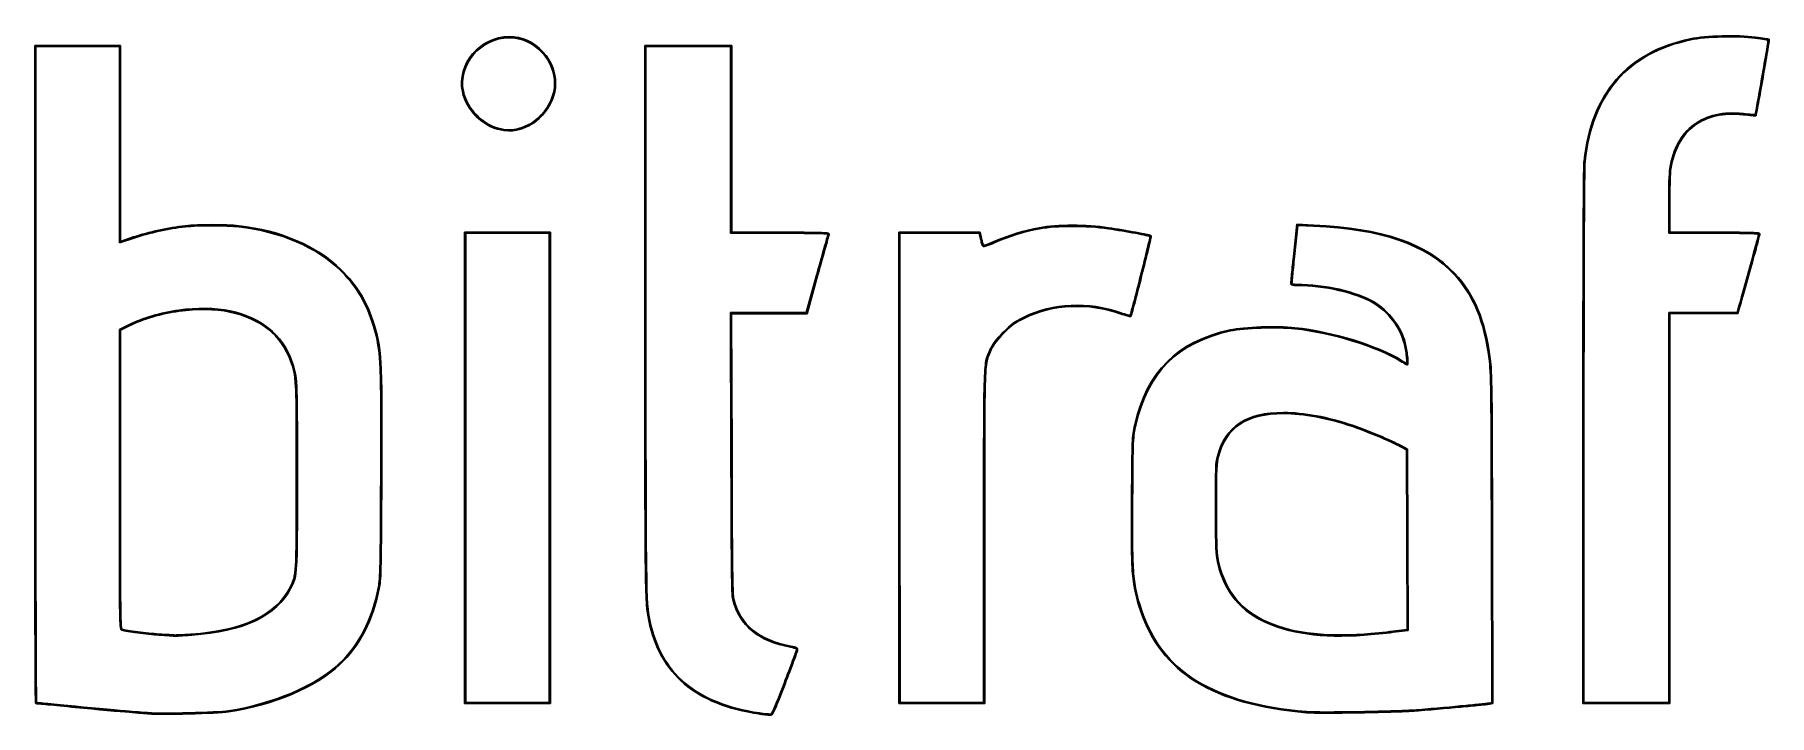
# Model space of a CAD drawing. Extents: x 12.1 to 26.2, y 48.8 to 54.4.
import ezdxf

# ---------------------------------------------------------------- set-up
doc = ezdxf.new("R2010")
doc.units = 0
doc.layers.add('Layer_1', color=7, linetype='CONTINUOUS')

msp = doc.modelspace()

# ---------------------------------------------------------------- linework, layer by layer
at = {"layer": 'Layer_1', "color": 7}
for p, q in [((15.910316, 54.364213), (15.91032, 54.364139)), ((15.910319, 54.355402), (15.91032, 54.35539)), ((26.048811, 54.352523), (26.048878, 54.352145)), ((26.050038, 54.360654), (26.049897, 54.360894)), ((12.051389, 54.293465), (12.051389, 51.617273)), ((12.400157, 54.293364), (12.051389, 54.293465)), ((12.06015, 54.284688), (12.4002, 54.284688)), ((12.060175, 51.617412), (12.06015, 54.284688)), ((12.748969, 54.293364), (12.400157, 54.293364)), ((12.4002, 54.284688), (12.740251, 54.284688)), ((12.740251, 54.284688), (12.740251, 53.491102)), ((12.748969, 53.491014), (12.748969, 54.293364)), ((17.015026, 54.293465), (17.015026, 52.071829)), ((17.368291, 54.293107), (17.015026, 54.293465)), ((17.023989, 52.071761), (17.023991, 54.284688)), ((17.023991, 54.284688), (17.36832, 54.284688)), ((17.721585, 54.293107), (17.368291, 54.293107)), ((17.36832, 54.284688), (17.712853, 54.284688)), ((17.712853, 54.284688), (17.712853, 53.529408)), ((17.721585, 53.529063), (17.721585, 54.293107)), ((12.740251, 53.491102), (12.740251, 52.687124)), ((12.748969, 52.699056), (12.748969, 53.491014)), ((15.844918, 53.605393), (15.851031, 53.604264)), ((15.851031, 53.604264), (15.850823, 53.605676)), ((17.712853, 53.529408), (17.712853, 52.765565)), ((17.721585, 52.773984), (17.721585, 53.529063)), ((25.343873, 53.001827), (25.343873, 52.765686)), ((25.35267, 52.774345), (25.35267, 53.001726)), ((20.223891, 52.810839), (20.223812, 52.810991)), ((20.225437, 52.802158), (20.225448, 52.802242)), ((22.318714, 52.838508), (22.293856, 52.601348)), ((22.302635, 52.600073), (22.326664, 52.829138)), ((22.455651, 52.83202), (22.318714, 52.838508)), ((22.326664, 52.829138), (22.455227, 52.823437)), ((12.740251, 52.687124), (12.858627, 52.727058)), ((12.855935, 52.735325), (12.748969, 52.699056)), ((15.548888, 52.774331), (15.548888, 50.8577)), ((15.897903, 52.774331), (15.548888, 52.774331)), ((15.557843, 50.857686), (15.557854, 52.765554)), ((15.557854, 52.765554), (15.897905, 52.765554)), ((16.246715, 52.774331), (15.897903, 52.774331)), ((15.897905, 52.765554), (16.237752, 52.765554)), ((16.237752, 52.765554), (16.237752, 50.857686)), ((16.246715, 50.8577), (16.246715, 52.774331)), ((17.712853, 52.765565), (18.115657, 52.765565)), ((18.115628, 52.773984), (17.721585, 52.773984)), ((19.412282, 52.774319), (19.081809, 52.774319)), ((19.081809, 52.774319), (19.081809, 50.857692)), ((19.090572, 50.857638), (19.090572, 52.765508)), ((19.090572, 52.765508), (19.412286, 52.765508)), ((19.742147, 52.774319), (19.412282, 52.774319)), ((19.412286, 52.765508), (19.735018, 52.765508)), ((19.735018, 52.765508), (19.745, 52.721089)), ((19.753557, 52.722975), (19.742147, 52.774319)), ((25.343873, 52.765686), (25.714688, 52.765686)), ((25.714747, 52.774345), (25.35267, 52.774345)), ((18.414547, 52.433209), (18.327955, 52.120665)), ((18.334474, 52.111673), (18.423103, 52.430739)), ((22.278787, 52.356583), (22.278787, 52.356791)), ((13.224553, 52.140911), (13.224566, 52.140872)), ((13.2258, 52.131999), (13.22578, 52.132095)), ((18.023968, 52.120665), (17.712238, 52.120665)), ((17.712238, 52.120665), (17.715294, 50.974803)), ((17.724055, 50.974574), (17.721201, 52.111673)), ((17.721201, 52.111673), (18.023966, 52.111673)), ((18.023966, 52.111673), (18.334474, 52.111673)), ((18.327955, 52.120665), (18.023968, 52.120665)), ((25.625855, 52.121116), (25.343872, 52.121116)), ((25.343872, 52.121116), (25.343872, 50.531296)), ((25.35269, 50.530879), (25.35269, 52.111941)), ((25.35269, 52.111941), (25.625912, 52.111941)), ((25.900096, 52.121116), (25.625855, 52.121116)), ((25.625912, 52.111941), (25.906673, 52.111941)), ((25.912525, 52.16431), (25.900096, 52.121116)), ((25.906673, 52.111941), (25.920934, 52.161451)), ((12.811167, 52.018421), (12.740264, 51.983378)), ((12.740264, 51.983378), (12.740264, 50.763963)), ((12.749036, 51.977761), (12.81505, 52.010361)), ((12.749036, 50.76385), (12.749036, 51.977761)), ((22.210296, 51.299375), (22.210326, 51.299372)), ((22.210364, 51.308124), (22.210326, 51.30815)), ((24.646102, 51.105446), (24.646102, 48.941061)), ((24.654806, 48.950437), (24.654806, 51.105856)), ((23.160184, 51.032466), (23.210917, 51.005176)), ((23.219717, 51.010453), (23.164502, 51.040199)), ((23.210917, 51.005176), (23.213146, 50.274138)), ((23.221946, 50.274118), (23.219717, 51.010453)), ((15.548888, 50.8577), (15.548888, 48.941073)), ((15.557843, 48.950019), (15.557843, 50.857686)), ((16.237752, 50.857686), (16.237752, 48.950019)), ((16.246715, 48.941073), (16.246715, 50.8577)), ((19.081809, 50.857692), (19.081809, 48.941265)), ((19.090781, 48.949974), (19.090572, 50.857638)), ((25.343872, 50.531296), (25.343872, 48.950437)), ((25.35269, 48.941061), (25.35269, 50.530879)), ((19.770888, 50.294692), (19.770679, 48.949974)), ((19.779635, 48.941265), (19.779635, 50.294743)), ((23.213146, 50.274138), (23.215376, 49.544323)), ((23.224176, 49.536358), (23.221946, 50.274118)), ((23.902019, 50.2862), (23.905076, 48.949633)), ((23.913856, 48.942326), (23.910799, 50.286023)), ((23.215376, 49.544323), (23.102093, 49.529845)), ((23.103355, 49.52109), (23.224176, 49.536358)), ((13.32419, 49.506037), (13.319912, 49.505828)), ((13.324592, 49.497296), (13.328871, 49.497505)), ((13.328871, 49.497505), (13.328871, 49.498352)), ((15.548888, 48.941073), (15.897903, 48.941073)), ((15.897893, 48.950019), (15.557843, 48.950019)), ((16.237752, 48.950019), (15.897893, 48.950019)), ((15.897903, 48.941073), (16.246715, 48.941073)), ((17.945936, 48.856937), (17.951437, 48.855808)), ((17.951437, 48.855808), (17.951437, 48.85609)), ((19.081809, 48.941265), (19.43062, 48.941265)), ((19.430628, 48.949974), (19.090781, 48.949974)), ((19.43062, 48.941265), (19.779635, 48.941265)), ((19.770679, 48.949974), (19.430628, 48.949974)), ((22.398586, 48.875987), (22.396159, 48.876269)), ((22.397986, 48.867068), (22.400639, 48.866862)), ((22.400639, 48.866862), (22.400847, 48.867068)), ((23.905076, 48.949633), (23.888165, 48.946161)), ((23.890019, 48.937246), (23.913856, 48.942326)), ((24.646102, 48.941061), (24.999396, 48.941061)), ((24.999338, 48.950437), (24.654806, 48.950437)), ((25.343872, 48.950437), (24.999338, 48.950437)), ((24.999396, 48.941061), (25.35269, 48.941061))]:
    msp.add_line(p, q, dxfattribs=at)
for points in [[(15.91032, 54.364139), (15.67468, 54.364139), (15.482889, 54.139378), (15.530336, 53.918144)], [(15.538892, 53.919998), (15.492729, 54.135249), (15.680304, 54.355402), (15.910319, 54.355402)], [(16.186391, 54.240131), (16.109357, 54.322486), (16.016573, 54.364213), (15.910316, 54.364213)], [(15.91032, 54.35539), (16.014272, 54.35539), (16.104234, 54.314824), (16.179875, 54.233959)], [(25.519548, 54.346416), (25.262719, 54.291817), (25.061726, 54.181256), (24.917482, 54.015129)], [(24.924138, 54.009835), (25.066991, 54.174359), (25.265939, 54.28398), (25.521315, 54.338271)], [(26.049897, 54.360894), (25.904678, 54.380113), (25.645151, 54.373142), (25.519548, 54.346416)], [(25.521315, 54.338271), (25.644787, 54.364517), (25.905242, 54.371534), (26.048811, 54.352523)], [(26.048878, 54.352145), (26.0777, 54.348335), (26.104255, 54.344497), (26.123856, 54.341336)], [(26.125423, 54.349845), (26.105704, 54.353006), (26.078928, 54.356816), (26.050038, 54.360654)], [(26.123856, 54.341336), (26.133663, 54.339642), (26.141625, 54.338372), (26.147286, 54.337244)], [(26.149262, 54.345781), (26.14342, 54.34691), (26.135283, 54.348321), (26.125423, 54.349845)], [(26.147286, 54.337244), (26.149855, 54.336679), (26.15172, 54.336397), (26.15319, 54.336115)], [(26.156188, 54.344087), (26.15441, 54.34437), (26.152183, 54.345216), (26.149262, 54.345781)], [(26.152767, 54.332446), (26.152146, 54.32793), (26.151215, 54.321467), (26.149919, 54.313085)], [(26.15319, 54.336115), (26.153086, 54.334986), (26.152982, 54.334139), (26.152767, 54.332446)], [(26.158417, 54.343523), (26.157683, 54.343732), (26.157063, 54.343805), (26.156188, 54.344087)], [(26.159631, 54.343241), (26.159207, 54.343447), (26.158784, 54.343523), (26.158417, 54.343523)], [(26.158832, 54.311491), (26.160158, 54.319901), (26.161062, 54.326618), (26.161691, 54.331246)], [(26.160252, 54.342959), (26.160043, 54.343063), (26.159828, 54.343241), (26.159631, 54.343241)], [(26.161098, 54.342394), (26.161068, 54.342425), (26.16059, 54.342676), (26.160252, 54.342959)], [(26.162312, 54.340419), (26.162304, 54.34045), (26.161098, 54.342394), (26.161098, 54.342394)], [(26.161691, 54.331246), (26.162001, 54.333504), (26.162199, 54.335395), (26.162312, 54.33675)], [(26.162521, 54.339572), (26.162499, 54.339781), (26.162312, 54.340419), (26.162312, 54.340419)], [(26.162312, 54.33675), (26.162373, 54.337314), (26.162521, 54.337879), (26.162521, 54.338443)], [(26.162521, 54.338443), (26.162525, 54.338725), (26.162564, 54.339007), (26.162521, 54.339572)], [(16.179875, 54.233959), (16.317331, 54.087008), (16.314611, 53.881497), (16.172743, 53.728264)], [(16.179056, 53.722214), (16.323572, 53.878305), (16.326709, 54.090121), (16.186391, 54.240131)], [(26.138509, 54.243814), (26.128922, 54.186734), (26.115813, 54.110811), (26.102447, 54.034769)], [(26.111359, 54.033174), (26.124728, 54.109231), (26.137823, 54.185103), (26.147422, 54.242216)], [(26.149919, 54.313085), (26.147295, 54.296321), (26.143307, 54.272352), (26.138509, 54.243814)], [(26.147422, 54.242216), (26.15222, 54.270772), (26.156205, 54.294659), (26.158832, 54.311491)], [(15.530336, 53.918144), (15.562982, 53.765918), (15.694744, 53.634888), (15.844918, 53.605393)], [(15.846547, 53.613973), (15.700286, 53.642697), (15.570731, 53.771538), (15.538892, 53.919998)], [(24.917482, 54.015129), (24.773238, 53.848999), (24.68579, 53.627539), (24.655466, 53.351529)], [(24.664159, 53.350922), (24.694338, 53.625612), (24.781285, 53.845308), (24.924138, 54.009835)], [(26.102447, 54.034769), (26.089081, 53.95873), (26.075526, 53.882713), (26.064958, 53.825117)], [(26.07387, 53.823317), (26.084442, 53.880947), (26.097989, 53.957118), (26.111359, 54.033174)], [(26.064958, 53.825117), (26.059669, 53.796319), (26.055058, 53.771981), (26.051713, 53.754824)], [(26.060625, 53.753024), (26.063984, 53.770239), (26.068584, 53.794502), (26.07387, 53.823317)], [(16.172743, 53.728264), (16.119745, 53.671018), (16.06386, 53.63749), (15.989168, 53.618037)], [(15.991407, 53.609542), (16.067467, 53.629354), (16.125117, 53.663952), (16.179056, 53.722214)], [(25.548437, 53.648311), (25.445858, 53.571781), (25.378102, 53.450611), (25.353045, 53.291757)], [(25.36184, 53.290433), (25.386625, 53.447555), (25.453068, 53.5661), (25.553564, 53.641077)], [(25.951648, 53.738568), (25.78821, 53.756743), (25.651014, 53.724852), (25.548437, 53.648311)], [(25.553564, 53.641077), (25.654061, 53.716055), (25.788892, 53.747492), (25.950663, 53.729503)], [(25.950663, 53.729503), (25.977418, 53.72654), (26.001957, 53.724282), (26.019937, 53.722786)], [(26.020514, 53.731654), (26.002655, 53.733065), (25.978336, 53.735605), (25.951648, 53.738568)], [(26.019937, 53.722786), (26.028929, 53.72194), (26.036298, 53.721375), (26.041533, 53.721093)], [(26.041906, 53.729961), (26.036869, 53.730169), (26.029443, 53.730807), (26.020514, 53.731654)], [(26.041533, 53.721093), (26.044158, 53.720989), (26.04606, 53.720884), (26.047646, 53.720884)], [(26.046591, 53.729961), (26.045349, 53.729966), (26.043966, 53.729862), (26.041906, 53.729961)], [(26.047635, 53.734645), (26.047212, 53.73267), (26.046902, 53.731174), (26.046591, 53.729961)], [(26.051713, 53.754824), (26.050048, 53.746245), (26.048668, 53.739415), (26.047635, 53.734645)], [(26.047646, 53.720884), (26.048492, 53.720896), (26.049198, 53.720989), (26.049875, 53.721093)], [(26.049875, 53.721093), (26.050186, 53.721135), (26.050609, 53.721144), (26.051089, 53.721302)], [(26.051089, 53.721302), (26.051297, 53.721378), (26.051823, 53.721584), (26.051936, 53.721584)], [(26.051936, 53.721584), (26.051953, 53.721593), (26.052782, 53.721866), (26.052782, 53.721866)], [(26.052782, 53.721866), (26.052795, 53.721875), (26.053629, 53.722995), (26.053629, 53.722995)], [(26.053629, 53.722995), (26.053648, 53.723024), (26.053939, 53.72356), (26.054052, 53.723842)], [(26.054052, 53.723842), (26.054135, 53.724051), (26.054157, 53.724124), (26.054261, 53.724124)], [(26.054261, 53.724124), (26.054365, 53.724406), (26.054572, 53.724689), (26.054684, 53.724971)], [(26.054684, 53.724971), (26.054893, 53.725535), (26.054893, 53.7261), (26.055108, 53.726946)], [(26.055108, 53.726946), (26.055418, 53.728358), (26.056039, 53.73022), (26.056547, 53.732647)], [(26.056547, 53.732647), (26.057591, 53.73753), (26.058946, 53.744416), (26.060625, 53.753024)], [(15.989168, 53.618037), (15.932716, 53.603333), (15.905265, 53.60243), (15.846547, 53.613973)], [(15.850823, 53.605676), (15.905573, 53.595459), (15.936629, 53.595262), (15.991407, 53.609542)], [(24.655466, 53.351529), (24.653744, 53.336007), (24.652576, 53.280812), (24.651388, 53.182421)], [(24.660081, 53.18263), (24.661266, 53.280973), (24.662649, 53.33726), (24.664159, 53.350922)], [(25.353045, 53.291757), (25.350449, 53.275219), (25.348182, 53.235033), (25.346526, 53.182548)], [(25.355529, 53.182243), (25.357166, 53.234615), (25.359472, 53.275382), (25.36184, 53.290433)], [(24.651388, 53.182421), (24.650202, 53.084033), (24.649102, 52.942958), (24.648331, 52.757818)], [(24.657233, 52.758227), (24.657967, 52.943356), (24.658898, 53.084284), (24.660081, 53.18263)], [(25.346526, 53.182548), (25.344861, 53.130066), (25.343901, 53.065632), (25.343873, 53.001827)], [(25.35267, 53.001726), (25.352686, 53.065437), (25.353884, 53.129871), (25.355529, 53.182243)], [(13.276057, 52.826807), (13.140657, 52.812103), (12.97878, 52.77682), (12.855935, 52.735325)], [(12.858627, 52.727058), (12.980677, 52.768288), (13.142271, 52.80351), (13.276916, 52.818132)], [(13.712276, 52.826807), (13.608342, 52.83866), (13.385632, 52.838689), (13.276057, 52.826807)], [(13.276916, 52.818132), (13.385205, 52.8299), (13.608794, 52.829844), (13.7113, 52.818132)], [(13.7113, 52.818132), (14.050647, 52.779394), (14.346157, 52.652487), (14.538505, 52.463209)], [(14.544574, 52.469435), (14.350413, 52.660499), (14.053208, 52.787886), (13.712276, 52.826807)], [(20.223812, 52.810991), (20.102084, 52.789232), (19.978989, 52.751203), (19.857681, 52.697913)], [(19.861346, 52.689689), (19.982054, 52.742716), (20.104449, 52.780534), (20.225437, 52.802158)], [(20.787246, 52.810839), (20.606417, 52.837227), (20.371641, 52.837255), (20.223891, 52.810839)], [(20.225448, 52.802242), (20.371594, 52.828376), (20.606001, 52.828489), (20.785747, 52.802242)], [(20.785747, 52.802242), (20.853574, 52.792336), (20.937911, 52.77783), (21.005996, 52.765161)], [(21.007698, 52.773758), (20.9395, 52.786458), (20.855241, 52.800908), (20.787246, 52.810839)], [(22.455227, 52.823437), (23.010278, 52.798545), (23.368949, 52.67548), (23.597422, 52.432653)], [(23.603958, 52.438588), (23.373345, 52.683689), (23.011835, 52.807071), (22.455651, 52.83202)], [(18.432248, 52.771726), (18.372462, 52.773419), (18.273054, 52.773984), (18.115628, 52.773984)], [(18.115657, 52.765565), (18.27306, 52.765565), (18.372504, 52.765), (18.432073, 52.763307)], [(18.477708, 52.659571), (18.461142, 52.600335), (18.43865, 52.520043), (18.414547, 52.433209)], [(18.423103, 52.430739), (18.447205, 52.517568), (18.469495, 52.597668), (18.48606, 52.656895)], [(18.432073, 52.763307), (18.461857, 52.76246), (18.481632, 52.761332), (18.493603, 52.759836)], [(18.494594, 52.768254), (18.482041, 52.769666), (18.462141, 52.770794), (18.432248, 52.771726)], [(18.497676, 52.73088), (18.492773, 52.713523), (18.485992, 52.689187), (18.477708, 52.659571)], [(18.48606, 52.656895), (18.494343, 52.686509), (18.501333, 52.710859), (18.50623, 52.728207)], [(18.493603, 52.759836), (18.499391, 52.758989), (18.503179, 52.758142), (18.505217, 52.757578)], [(18.508448, 52.765714), (18.505225, 52.766843), (18.500876, 52.76769), (18.494594, 52.768254)], [(18.503382, 52.751454), (18.501971, 52.746487), (18.500128, 52.739544), (18.497676, 52.73088)], [(18.505217, 52.757578), (18.504793, 52.756167), (18.50437, 52.755038), (18.503382, 52.751454)], [(18.50623, 52.728207), (18.508685, 52.736871), (18.510517, 52.743842), (18.511937, 52.748781)], [(18.512727, 52.763457), (18.5114, 52.764868), (18.510046, 52.76515), (18.508448, 52.765714)], [(18.511937, 52.748781), (18.513348, 52.75372), (18.514279, 52.756824), (18.514364, 52.757135)], [(18.514364, 52.757135), (18.515097, 52.75911), (18.514053, 52.762187), (18.512727, 52.763457)], [(19.745, 52.721089), (19.747964, 52.707853), (19.751342, 52.694702), (19.754367, 52.684214)], [(19.762726, 52.686709), (19.759754, 52.696982), (19.756489, 52.709908), (19.753557, 52.722975)], [(19.754367, 52.684214), (19.755891, 52.678965), (19.757161, 52.674449), (19.758446, 52.670752)], [(19.758446, 52.670752), (19.759716, 52.667083), (19.760844, 52.664431), (19.762117, 52.662399)], [(19.762117, 52.662399), (19.763472, 52.660141), (19.765769, 52.659125), (19.767824, 52.65873)], [(19.766804, 52.673671), (19.765591, 52.677114), (19.764208, 52.681573), (19.762726, 52.686709)], [(19.769457, 52.667546), (19.769034, 52.668393), (19.767933, 52.670425), (19.766804, 52.673671)], [(19.767824, 52.65873), (19.769884, 52.658447), (19.772029, 52.658447), (19.774552, 52.65873)], [(19.773535, 52.667546), (19.771532, 52.667337), (19.770154, 52.667442), (19.769457, 52.667546)], [(19.791465, 52.671836), (19.783693, 52.669296), (19.777526, 52.667998), (19.773535, 52.667546)], [(19.774552, 52.65873), (19.779581, 52.659294), (19.786047, 52.660987), (19.79411, 52.663415)], [(19.857681, 52.697913), (19.829284, 52.685439), (19.807, 52.676662), (19.791465, 52.671836)], [(19.79411, 52.663415), (19.810236, 52.668438), (19.83278, 52.677159), (19.861346, 52.689689)], [(21.005996, 52.765161), (21.040039, 52.75884), (21.070009, 52.752969), (21.091773, 52.748256)], [(21.093882, 52.756655), (21.071967, 52.761396), (21.041796, 52.767436), (21.007698, 52.773758)], [(21.102768, 52.641353), (21.088211, 52.580941), (21.068211, 52.500756), (21.047961, 52.420492)], [(21.056637, 52.417991), (21.076892, 52.498278), (21.096875, 52.578389), (21.111445, 52.63885)], [(21.091773, 52.748256), (21.102655, 52.745998), (21.11165, 52.743797), (21.117853, 52.742132)], [(21.120165, 52.750531), (21.113719, 52.752224), (21.104838, 52.754256), (21.093882, 52.756655)], [(21.119882, 52.7147), (21.115897, 52.696864), (21.110044, 52.671557), (21.102768, 52.641353)], [(21.111445, 52.63885), (21.118726, 52.669082), (21.124551, 52.694482), (21.128558, 52.712403)], [(21.117853, 52.742132), (21.120952, 52.741285), (21.123351, 52.740721), (21.124988, 52.740156)], [(21.124367, 52.735472), (21.123435, 52.730617), (21.121883, 52.72359), (21.119882, 52.7147)], [(21.127907, 52.748273), (21.125903, 52.74912), (21.123388, 52.749684), (21.120165, 52.750531)], [(21.124988, 52.740156), (21.124779, 52.739028), (21.124779, 52.737616), (21.124367, 52.735472)], [(21.130559, 52.747144), (21.129826, 52.747426), (21.128923, 52.747709), (21.127907, 52.748273)], [(21.128558, 52.712403), (21.130562, 52.721377), (21.132083, 52.728376), (21.133043, 52.7334)], [(21.131773, 52.746298), (21.13135, 52.746506), (21.130926, 52.746862), (21.130559, 52.747144)], [(21.132394, 52.746015), (21.132185, 52.746224), (21.131971, 52.746298), (21.131773, 52.746298)], [(21.133241, 52.745451), (21.133197, 52.745502), (21.13262, 52.745733), (21.132394, 52.746015)], [(21.133043, 52.7334), (21.133551, 52.73594), (21.13389, 52.738), (21.134087, 52.739524)], [(21.134087, 52.743475), (21.134075, 52.743512), (21.133241, 52.745169), (21.133241, 52.745451)], [(21.134296, 52.742629), (21.134269, 52.742838), (21.134087, 52.743475), (21.134087, 52.743475)], [(21.134087, 52.739524), (21.134187, 52.740371), (21.134296, 52.740653), (21.134296, 52.7415)], [(21.134296, 52.7415), (21.134307, 52.741782), (21.13435, 52.742346), (21.134296, 52.742629)], [(24.648331, 52.757818), (24.646779, 52.387537), (24.646102, 51.840768), (24.646102, 51.105446)], [(24.654806, 51.105856), (24.654806, 51.841171), (24.655737, 52.387971), (24.657233, 52.758227)], [(25.714688, 52.765686), (25.849826, 52.765686), (25.941569, 52.765122), (25.99932, 52.763428)], [(25.999583, 52.772087), (25.941641, 52.77378), (25.849914, 52.774345), (25.714747, 52.774345)], [(25.99932, 52.763428), (26.028195, 52.762582), (26.048635, 52.761453), (26.061667, 52.760183)], [(26.06254, 52.768841), (26.049081, 52.770253), (26.028553, 52.771381), (25.999583, 52.772087)], [(26.059629, 52.693641), (26.048842, 52.653494), (26.033907, 52.598729), (26.017046, 52.537572)], [(26.025658, 52.53471), (26.042524, 52.595882), (26.057446, 52.650805), (26.068242, 52.690985)], [(26.072464, 52.741726), (26.069481, 52.730126), (26.065028, 52.713729), (26.059629, 52.693641)], [(26.061667, 52.760183), (26.068177, 52.759618), (26.072775, 52.758772), (26.075521, 52.758207)], [(26.07782, 52.766584), (26.074252, 52.76743), (26.069265, 52.768277), (26.06254, 52.768841)], [(26.068242, 52.690985), (26.073635, 52.711079), (26.07808, 52.727417), (26.081077, 52.739067)], [(26.075718, 52.755385), (26.074985, 52.75214), (26.073969, 52.747539), (26.072464, 52.741726)], [(26.075521, 52.758207), (26.076142, 52.758103), (26.076142, 52.757925), (26.076565, 52.757925)], [(26.076565, 52.757925), (26.076357, 52.757078), (26.076057, 52.756514), (26.075718, 52.755385)], [(26.082304, 52.76489), (26.080921, 52.765737), (26.079595, 52.766019), (26.07782, 52.766584)], [(26.081077, 52.739067), (26.082573, 52.744881), (26.083758, 52.749594), (26.08454, 52.752924)], [(26.084336, 52.763197), (26.083602, 52.764044), (26.082981, 52.764326), (26.082304, 52.76489)], [(26.08538, 52.761786), (26.085333, 52.76189), (26.084759, 52.762915), (26.084336, 52.763197)], [(26.08454, 52.752924), (26.084963, 52.754617), (26.085161, 52.755972), (26.085387, 52.756988)], [(26.085804, 52.75981), (26.085804, 52.759915), (26.085493, 52.761786), (26.08538, 52.761786)], [(26.085387, 52.756988), (26.085491, 52.757553), (26.085491, 52.758117), (26.085595, 52.758399)], [(26.085595, 52.758399), (26.085662, 52.758681), (26.085804, 52.75981), (26.085804, 52.75981)], [(22.293856, 52.601348), (22.28717, 52.537298), (22.281094, 52.47789), (22.276742, 52.433666)], [(22.285724, 52.43239), (22.290073, 52.476589), (22.295946, 52.536036), (22.302635, 52.600073)], [(26.017046, 52.537572), (25.983323, 52.415257), (25.942222, 52.267937), (25.912525, 52.16431)], [(25.920934, 52.161451), (25.950645, 52.265128), (25.991929, 52.412369), (26.025658, 52.53471)], [(14.538505, 52.463209), (14.660967, 52.342703), (14.738384, 52.21769), (14.794001, 52.050216)], [(14.802318, 52.052739), (14.746337, 52.221328), (14.667891, 52.348088), (14.544574, 52.469435)], [(21.047961, 52.420492), (21.027711, 52.340228), (21.007115, 52.259933), (20.991116, 52.199224)], [(20.999792, 52.19652), (21.015806, 52.257277), (21.036381, 52.337705), (21.056637, 52.417991)], [(22.270437, 52.364389), (22.270126, 52.360522), (22.269816, 52.35849), (22.269816, 52.356853)], [(22.269816, 52.356853), (22.269915, 52.353495), (22.272215, 52.350419), (22.274907, 52.3485)], [(22.27165, 52.38008), (22.27103, 52.373505), (22.270719, 52.368255), (22.270437, 52.364389)], [(22.276742, 52.433666), (22.274569, 52.41154), (22.272841, 52.393246), (22.27165, 52.38008)], [(22.279831, 52.355454), (22.278617, 52.3563), (22.278787, 52.3563), (22.278787, 52.356583)], [(22.278787, 52.356791), (22.278792, 52.356687), (22.278891, 52.359331), (22.27921, 52.363113)], [(22.27921, 52.363113), (22.279521, 52.366923), (22.279831, 52.372229), (22.280424, 52.378805)], [(22.287166, 52.352603), (22.283599, 52.35345), (22.281053, 52.354579), (22.279831, 52.355454)], [(22.280424, 52.378805), (22.281609, 52.391928), (22.283542, 52.410292), (22.285724, 52.43239)], [(22.320988, 52.350063), (22.305646, 52.350066), (22.294295, 52.35091), (22.287166, 52.352603)], [(23.597422, 52.432653), (23.754986, 52.265191), (23.8426, 52.054585), (23.88348, 51.743587)], [(23.892257, 51.744634), (23.851232, 52.056736), (23.762939, 52.269621), (23.603958, 52.438588)], [(20.88659, 52.119431), (20.625152, 52.211707), (20.333614, 52.198575), (20.099931, 52.083778)], [(22.274907, 52.3485), (22.277617, 52.346524), (22.280885, 52.345423), (22.285098, 52.344436)], [(22.285098, 52.344436), (22.293506, 52.34246), (22.305272, 52.341585), (22.320958, 52.341585)], [(22.320958, 52.341585), (22.539758, 52.341551), (22.802171, 52.281492), (22.94075, 52.200186)], [(22.945263, 52.207442), (22.804141, 52.290238), (22.541395, 52.350029), (22.320988, 52.350063)], [(13.224566, 52.140872), (13.078548, 52.12058), (12.933187, 52.078771), (12.811167, 52.018421)], [(12.81505, 52.010361), (12.936025, 52.070195), (13.080625, 52.111817), (13.2258, 52.131999)], [(13.642026, 52.133997), (13.517237, 52.160074), (13.37057, 52.161231), (13.224553, 52.140911)], [(13.22578, 52.132095), (13.370954, 52.152273), (13.516711, 52.150975), (13.640197, 52.12518)], [(13.640197, 52.12518), (13.886867, 52.073632), (14.05773, 51.935964), (14.133464, 51.728285)], [(14.141813, 51.731395), (14.065041, 51.941922), (13.890986, 52.081972), (13.642026, 52.133997)], [(17.015026, 52.071829), (17.015026, 50.952634), (17.015224, 50.377567), (17.019304, 50.063109)], [(17.028267, 50.063042), (17.024183, 50.377364), (17.023989, 50.952567), (17.023989, 52.071761)], [(20.099931, 52.083778), (20.019891, 52.044456), (19.995649, 52.02691), (19.930618, 51.961325)], [(19.936922, 51.955265), (20.001741, 52.020637), (20.024036, 52.036703), (20.103789, 52.075882)], [(20.103789, 52.075882), (20.3351, 52.189515), (20.624276, 52.202633), (20.88352, 52.111131)], [(20.88352, 52.111131), (20.904362, 52.103765), (20.924056, 52.097867), (20.93894, 52.094028)], [(20.94099, 52.102526), (20.926465, 52.10628), (20.907226, 52.11215), (20.88659, 52.119431)], [(20.93894, 52.094028), (20.946379, 52.092053), (20.952495, 52.09067), (20.957276, 52.089964)], [(20.958717, 52.09866), (20.954472, 52.099224), (20.948255, 52.100635), (20.94099, 52.102526)], [(20.957276, 52.089964), (20.959675, 52.089682), (20.961814, 52.0894), (20.963586, 52.0894)], [(20.963201, 52.098377), (20.962157, 52.098383), (20.960746, 52.098482), (20.958717, 52.09866)], [(20.965036, 52.104276), (20.964302, 52.101736), (20.963681, 52.099676), (20.963201, 52.098377)], [(20.963586, 52.0894), (20.964518, 52.089408), (20.965139, 52.089609), (20.966042, 52.089682)], [(20.971149, 52.125471), (20.968609, 52.11644), (20.966591, 52.109271), (20.965036, 52.104276)], [(20.966042, 52.089682), (20.966465, 52.089781), (20.967142, 52.089891), (20.967679, 52.089964)], [(20.967679, 52.089964), (20.967887, 52.090069), (20.968187, 52.090173), (20.968525, 52.090247)], [(20.968525, 52.090247), (20.968836, 52.090455), (20.969259, 52.090811), (20.969372, 52.090811)], [(20.969372, 52.090811), (20.9694, 52.090839), (20.96988, 52.091376), (20.969993, 52.091658)], [(20.969993, 52.091658), (20.970097, 52.091867), (20.970097, 52.09194), (20.970201, 52.092222)], [(20.970201, 52.092222), (20.97041, 52.092504), (20.970709, 52.092787), (20.970822, 52.093069)], [(20.970822, 52.093069), (20.971133, 52.093633), (20.97133, 52.09448), (20.971669, 52.095044)], [(20.991116, 52.199224), (20.983115, 52.168871), (20.976215, 52.143525), (20.971149, 52.125471)], [(20.971669, 52.095044), (20.972177, 52.096456), (20.972713, 52.0986), (20.973503, 52.101169)], [(20.973503, 52.101169), (20.975112, 52.106305), (20.977279, 52.113502), (20.979825, 52.122561)], [(20.979825, 52.122561), (20.984916, 52.140708), (20.991786, 52.166139), (20.999792, 52.19652)], [(22.94075, 52.200186), (23.059721, 52.130387), (23.159761, 51.99958), (23.192171, 51.871547)], [(23.20076, 51.873506), (23.167644, 52.004324), (23.066511, 52.136305), (22.945263, 52.207442)], [(14.794001, 52.050216), (14.830765, 51.939515), (14.849695, 51.869382), (14.8592, 51.702832)], [(14.868128, 51.703317), (14.858592, 51.870401), (14.839145, 51.941846), (14.802318, 52.052739)], [(19.930618, 51.961325), (19.875054, 51.905289), (19.846958, 51.868499), (19.825282, 51.823185)], [(19.833215, 51.819367), (19.854413, 51.863681), (19.881667, 51.899541), (19.936922, 51.955265)], [(21.777375, 51.979886), (21.344713, 51.886561), (21.096962, 51.640201), (21.000496, 51.207489)], [(21.009046, 51.205711), (21.104971, 51.635996), (21.34898, 51.878588), (21.779201, 51.971386)], [(22.303853, 51.99761), (22.159367, 52.013019), (21.889034, 52.00396), (21.777375, 51.979886)], [(21.779201, 51.971386), (21.888402, 51.994951), (22.15987, 52.004146), (22.302826, 51.988912)], [(22.302826, 51.988912), (22.60493, 51.956705), (22.969753, 51.844476), (23.165483, 51.724044)], [(23.170177, 51.73152), (22.972366, 51.853234), (22.607354, 51.965253), (22.303853, 51.99761)], [(19.825282, 51.823185), (19.81125, 51.793854), (19.800703, 51.775769), (19.792887, 51.7423)], [(19.801431, 51.740314), (19.809006, 51.772744), (19.819042, 51.789742), (19.833215, 51.819367)], [(23.192171, 51.871547), (23.199568, 51.84232), (23.206576, 51.799685), (23.210713, 51.764376)], [(23.219502, 51.765113), (23.215328, 51.800749), (23.208332, 51.843584), (23.20076, 51.873506)], [(14.133464, 51.728285), (14.156699, 51.664565), (14.168172, 51.632598), (14.174009, 51.515168)], [(14.182765, 51.515631), (14.176904, 51.633563), (14.165056, 51.66765), (14.141813, 51.731395)], [(14.8592, 51.702832), (14.868705, 51.536281), (14.868544, 51.273414), (14.866331, 50.778238)], [(14.875056, 50.778111), (14.877258, 51.273298), (14.877653, 51.53623), (14.868128, 51.703317)], [(19.792887, 51.7423), (19.785072, 51.708829), (19.780012, 51.660326), (19.776792, 51.569321)], [(19.785539, 51.568965), (19.788754, 51.659759), (19.793853, 51.707883), (19.801431, 51.740314)], [(23.165483, 51.724044), (23.177432, 51.716678), (23.188986, 51.709961), (23.197878, 51.705106)], [(23.202165, 51.712978), (23.193455, 51.717747), (23.182014, 51.724238), (23.170177, 51.73152)], [(23.197878, 51.705106), (23.202323, 51.702566), (23.206131, 51.700817), (23.209085, 51.699406)], [(23.212963, 51.707277), (23.210253, 51.708688), (23.206517, 51.710607), (23.202165, 51.712978)], [(23.209085, 51.699406), (23.210553, 51.698559), (23.211851, 51.698277), (23.212955, 51.697712)], [(23.210713, 51.764376), (23.212773, 51.746709), (23.214052, 51.730777), (23.214385, 51.719553)], [(23.212955, 51.697712), (23.214055, 51.69743), (23.214563, 51.696583), (23.216418, 51.696583)], [(23.214176, 51.706712), (23.213753, 51.706921), (23.213555, 51.706994), (23.212963, 51.707277)], [(23.214385, 51.719553), (23.214593, 51.713937), (23.214489, 51.709478), (23.214176, 51.706712)], [(23.216418, 51.696583), (23.216522, 51.696583), (23.218534, 51.697148), (23.218647, 51.697148)], [(23.218647, 51.697148), (23.218705, 51.697176), (23.219381, 51.69743), (23.219691, 51.697712)], [(23.223174, 51.719472), (23.222863, 51.731156), (23.221593, 51.747299), (23.219502, 51.765113)], [(23.219691, 51.697712), (23.220002, 51.697921), (23.220115, 51.697994), (23.220312, 51.698277)], [(23.220312, 51.698277), (23.221159, 51.699123), (23.221441, 51.699688), (23.221752, 51.700534)], [(23.221752, 51.700534), (23.222372, 51.701946), (23.222796, 51.703611), (23.222965, 51.705417)], [(23.222965, 51.705417), (23.223388, 51.709029), (23.223388, 51.71363), (23.223174, 51.719472)], [(23.88348, 51.743587), (23.897512, 51.636834), (23.899239, 51.502685), (23.902019, 50.2862)], [(23.910799, 50.286023), (23.908005, 51.502516), (23.906408, 51.637026), (23.892257, 51.744634)], [(12.051389, 51.617273), (12.051389, 50.882542), (12.052038, 50.214651), (12.053223, 49.730392)], [(12.062207, 49.730527), (12.060994, 50.214776), (12.060175, 50.882685), (12.060175, 51.617412)], [(14.174009, 51.515168), (14.179845, 51.397735), (14.179781, 51.195348), (14.179716, 50.792891)], [(14.188675, 50.792947), (14.188743, 51.195405), (14.188628, 51.397699), (14.182765, 51.515631)], [(19.776792, 51.569321), (19.770354, 51.387307), (19.770973, 51.03517), (19.770888, 50.294692)], [(19.779635, 50.294743), (19.779719, 51.035227), (19.779127, 51.387375), (19.785539, 51.568965)], [(22.210326, 51.30815), (22.059535, 51.30815), (21.941408, 51.280238), (21.852753, 51.221558)], [(21.857613, 51.214209), (21.944331, 51.271607), (22.060593, 51.299375), (22.210296, 51.299375)], [(22.210326, 51.299372), (22.375795, 51.299372), (22.563702, 51.264196), (22.776736, 51.193423)], [(22.779628, 51.201769), (22.565947, 51.272756), (22.37708, 51.308124), (22.210364, 51.308124)], [(21.000496, 51.207489), (20.989201, 51.156833), (20.98341, 51.130623), (20.980122, 51.054071)], [(20.988875, 51.053718), (20.992152, 51.129921), (20.997751, 51.155064), (21.009046, 51.205711)], [(21.852753, 51.221558), (21.764097, 51.162881), (21.705217, 51.073487), (21.672234, 50.951596)], [(21.680762, 50.949341), (21.713338, 51.069728), (21.770894, 51.156814), (21.857613, 51.214209)], [(22.776736, 51.193423), (22.876041, 51.160434), (23.086423, 51.07211), (23.160184, 51.032466)], [(23.164502, 51.040199), (23.089406, 51.080563), (22.879861, 51.168472), (22.779628, 51.201769)], [(17.715294, 50.974803), (17.716451, 50.527495), (17.717806, 50.23969), (17.719979, 50.059376)], [(17.728739, 50.059147), (17.726566, 50.239391), (17.725217, 50.527275), (17.724055, 50.974574)], [(20.980122, 51.054071), (20.976837, 50.977518), (20.975982, 50.850532), (20.974218, 50.597274)], [(20.982971, 50.597127), (20.984721, 50.850385), (20.985624, 50.977515), (20.988875, 51.053718)], [(21.672234, 50.951596), (21.658462, 50.9007), (21.656608, 50.849194), (21.656545, 50.539828)], [(21.665279, 50.539814), (21.66534, 50.849143), (21.667339, 50.899698), (21.680762, 50.949341)], [(12.740264, 50.763963), (12.740264, 50.188475), (12.740473, 49.884209), (12.742494, 49.723232)], [(12.751266, 49.723325), (12.749234, 49.884166), (12.749036, 50.188365), (12.749036, 50.76385)], [(14.179716, 50.792891), (14.179644, 50.384258), (14.179781, 50.182879), (14.1734, 50.071023)], [(14.182359, 50.070467), (14.188774, 50.182932), (14.188605, 50.384318), (14.188675, 50.792947)], [(14.866331, 50.778238), (14.863148, 50.065963), (14.860729, 49.956537), (14.847995, 49.891538)], [(14.85672, 49.889579), (14.869773, 49.956198), (14.871873, 50.065821), (14.875056, 50.778111)], [(20.974218, 50.597274), (20.972101, 50.292906), (20.972468, 50.121834), (20.982366, 49.999892)], [(20.991119, 50.00056), (20.981272, 50.12186), (20.980843, 50.29279), (20.982971, 50.597127)], [(21.656545, 50.539828), (21.656457, 50.289158), (21.659656, 50.168844), (21.667956, 50.123781)], [(21.676486, 50.125396), (21.668632, 50.168051), (21.665191, 50.289226), (21.665279, 50.539814)], [(21.667956, 50.123781), (21.712313, 49.882764), (21.83414, 49.715793), (22.040809, 49.613196)], [(22.044652, 49.621127), (21.840155, 49.722648), (21.720456, 49.886492), (21.676486, 50.125396)], [(14.1734, 50.071023), (14.167018, 49.959164), (14.154592, 49.937628), (14.128372, 49.885817)], [(14.136313, 49.882004), (14.162478, 49.933708), (14.175943, 49.958004), (14.182359, 50.070467)], [(17.019304, 50.063109), (17.023388, 49.748649), (17.031465, 49.694225), (17.047013, 49.617926)], [(17.055569, 49.61969), (17.040064, 49.695777), (17.032351, 49.748717), (17.028267, 50.063042)], [(17.719979, 50.059376), (17.72108, 49.96922), (17.722265, 49.905928), (17.723851, 49.862966)], [(17.732815, 49.86294), (17.731234, 49.905762), (17.729829, 49.969025), (17.728739, 50.059147)], [(20.982366, 49.999892), (20.992266, 49.877949), (21.011799, 49.805023), (21.047361, 49.697942)], [(21.055706, 49.700852), (21.020217, 49.807712), (21.000968, 49.879261), (20.991119, 50.00056)], [(14.128372, 49.885817), (14.014745, 49.66129), (13.744905, 49.533203), (13.32419, 49.506037)], [(13.328871, 49.498352), (13.748171, 49.526348), (14.021229, 49.654595), (14.136313, 49.882004)], [(14.847995, 49.891538), (14.795297, 49.622572), (14.691373, 49.419767), (14.52669, 49.264412)], [(14.532766, 49.257969), (14.69889, 49.414684), (14.803761, 49.619278), (14.85672, 49.889579)], [(17.723851, 49.862966), (17.725432, 49.820003), (17.727218, 49.797854), (17.729758, 49.787988)], [(17.738315, 49.789797), (17.736396, 49.797219), (17.734392, 49.820119), (17.732815, 49.86294)], [(12.053223, 49.730392), (12.053816, 49.488262), (12.054663, 49.292126), (12.055453, 49.156442)], [(12.064239, 49.156578), (12.063449, 49.292245), (12.0628, 49.488403), (12.062207, 49.730527)], [(12.742494, 49.723232), (12.74351, 49.642745), (12.745034, 49.598148), (12.747179, 49.573073)], [(12.755951, 49.573775), (12.753834, 49.598301), (12.752282, 49.642903), (12.751266, 49.723325)], [(17.729758, 49.787988), (17.784146, 49.576863), (17.939633, 49.448884), (18.200613, 49.39965)], [(18.202243, 49.407978), (17.943358, 49.456817), (17.791908, 49.581757), (17.738315, 49.789797)], [(21.047361, 49.697942), (21.131144, 49.445647), (21.279127, 49.254114), (21.501101, 49.117676)], [(21.505778, 49.125068), (21.285451, 49.260495), (21.138931, 49.450238), (21.055706, 49.700852)], [(12.747179, 49.573073), (12.748251, 49.560542), (12.749436, 49.552922), (12.751051, 49.547814)], [(12.751051, 49.547814), (12.751869, 49.545274), (12.7528, 49.543327), (12.754107, 49.54169)], [(12.754107, 49.54169), (12.755405, 49.539996), (12.757158, 49.538867), (12.758792, 49.538444)], [(12.759414, 49.550351), (12.7582, 49.554189), (12.757015, 49.561527), (12.755951, 49.573775)], [(12.758792, 49.538444), (12.779665, 49.532009), (12.830087, 49.523543), (12.888374, 49.515838)], [(12.761051, 49.547105), (12.76074, 49.547388), (12.760035, 49.548517), (12.759414, 49.550351)], [(12.761446, 49.546823), (12.761247, 49.546883), (12.761357, 49.546835), (12.761051, 49.547105)], [(12.889601, 49.524612), (12.831488, 49.532289), (12.780468, 49.540953), (12.761446, 49.546823)], [(17.047013, 49.617926), (17.091475, 49.399729), (17.186985, 49.228279), (17.336127, 49.102041)], [(17.341831, 49.108699), (17.194277, 49.23359), (17.099718, 49.403031), (17.055569, 49.61969)], [(22.040809, 49.613196), (22.244857, 49.511898), (22.526411, 49.472585), (22.866384, 49.497468)], [(22.866152, 49.50642), (22.527009, 49.481557), (22.246704, 49.520814), (22.044652, 49.621127)], [(12.888374, 49.515838), (12.946661, 49.508133), (13.012449, 49.501191), (13.062372, 49.498115)], [(13.062988, 49.507086), (13.013404, 49.510134), (12.947715, 49.516908), (12.889601, 49.524612)], [(13.062372, 49.498115), (13.123087, 49.494389), (13.179008, 49.490946), (13.185842, 49.490382)], [(13.186661, 49.499128), (13.178923, 49.499692), (13.123717, 49.503333), (13.062988, 49.507086)], [(13.185842, 49.490382), (13.188523, 49.490173), (13.193566, 49.490099), (13.20153, 49.490382)], [(13.201128, 49.499337), (13.193243, 49.499054), (13.187638, 49.499054), (13.186661, 49.499128)], [(13.232098, 49.500748), (13.219598, 49.500183), (13.209015, 49.499619), (13.201128, 49.499337)], [(13.20153, 49.490382), (13.209492, 49.490664), (13.219971, 49.491228), (13.2325, 49.491793)], [(13.319912, 49.505828), (13.287346, 49.503852), (13.255939, 49.501933), (13.232098, 49.500748)], [(13.2325, 49.491793), (13.257558, 49.492922), (13.290239, 49.495095), (13.324592, 49.497296)], [(18.200613, 49.39965), (18.225703, 49.394909), (18.239553, 49.391494), (18.245233, 49.388248)], [(18.249512, 49.395758), (18.241183, 49.400528), (18.227439, 49.403237), (18.202243, 49.407978)], [(18.257662, 49.385993), (18.256731, 49.390029), (18.253677, 49.393388), (18.249512, 49.395758)], [(22.866361, 49.50642), (22.866305, 49.506415), (22.866257, 49.506423), (22.866152, 49.50642)], [(23.102093, 49.529845), (23.037884, 49.521717), (22.931829, 49.511218), (22.866361, 49.50642)], [(22.866384, 49.497468), (22.866488, 49.497477), (22.866592, 49.497457), (22.866807, 49.497468)], [(22.866807, 49.497468), (22.932511, 49.502294), (23.038836, 49.512934), (23.103355, 49.52109)], [(14.52669, 49.264412), (14.336, 49.084526), (13.993508, 48.938998), (13.626748, 48.882797)], [(13.627934, 48.87391), (13.996133, 48.930329), (14.33997, 49.076096), (14.532766, 49.257969)], [(18.216712, 49.289197), (18.198458, 49.240214), (18.173798, 49.175241), (18.147438, 49.106029)], [(18.155793, 49.102786), (18.182158, 49.172018), (18.206599, 49.236946), (18.224862, 49.285954)], [(18.238717, 49.349302), (18.233273, 49.334316), (18.225839, 49.313685), (18.216712, 49.289197)], [(18.224862, 49.285954), (18.233995, 49.310451), (18.241612, 49.331033), (18.24707, 49.346059)], [(18.248089, 49.376), (18.247638, 49.374306), (18.244161, 49.364288), (18.238717, 49.349302)], [(18.245233, 49.388248), (18.248072, 49.386555), (18.24875, 49.385708), (18.249105, 49.384156)], [(18.24707, 49.346059), (18.252529, 49.361073), (18.255746, 49.370132), (18.256646, 49.373576)], [(18.249105, 49.384156), (18.249472, 49.382745), (18.249123, 49.379951), (18.248089, 49.376)], [(18.256646, 49.373576), (18.257803, 49.378006), (18.258594, 49.381986), (18.257662, 49.385993)], [(12.055453, 49.156442), (12.055848, 49.088602), (12.056243, 49.035933), (12.056667, 49.00017)], [(12.065453, 49.000306), (12.06503, 49.036035), (12.064635, 49.088746), (12.064239, 49.156578)], [(17.947158, 48.865426), (17.690242, 48.903354), (17.489385, 48.983804), (17.341831, 49.108699)], [(21.501101, 49.117676), (21.723075, 48.981239), (22.018816, 48.899775), (22.397986, 48.867068)], [(22.396159, 48.876269), (22.01915, 48.909083), (21.725573, 48.989971), (21.505778, 49.125068)], [(12.056667, 49.00017), (12.056886, 48.982277), (12.057062, 48.96862), (12.057287, 48.959423)], [(12.066074, 48.959762), (12.065855, 48.968877), (12.065679, 48.982452), (12.065453, 49.000306)], [(17.336127, 49.102041), (17.485269, 48.975806), (17.687892, 48.895031), (17.945936, 48.856937)], [(18.147438, 49.106029), (18.108555, 49.003929), (18.083833, 48.940915), (18.067163, 48.903506)], [(18.075313, 48.899857), (18.092159, 48.937661), (18.116895, 49.00065), (18.155793, 49.102786)], [(12.057287, 48.959423), (12.057402, 48.954823), (12.05757, 48.95121), (12.057683, 48.94884)], [(12.057683, 48.94884), (12.057741, 48.947711), (12.057818, 48.946582), (12.057891, 48.945989)], [(12.057891, 48.945989), (12.057926, 48.945707), (12.05781, 48.945425), (12.057891, 48.94486)], [(12.057891, 48.94486), (12.057932, 48.944654), (12.058286, 48.944014), (12.058286, 48.944014)], [(12.058286, 48.944014), (12.0583, 48.943977), (12.062347, 48.940966), (12.062362, 48.940966)], [(12.062362, 48.940966), (12.06191, 48.940966), (12.063124, 48.941067), (12.064394, 48.940966)], [(12.064394, 48.940966), (12.065664, 48.940861), (12.067385, 48.940757), (12.069691, 48.940683)], [(12.066469, 48.949771), (12.066365, 48.952029), (12.066159, 48.955387), (12.066074, 48.959762)], [(12.070544, 48.949565), (12.068823, 48.949666), (12.06764, 48.949666), (12.066469, 48.949771)], [(12.069691, 48.940683), (12.074302, 48.940401), (12.080898, 48.939554), (12.089252, 48.938708)], [(12.090102, 48.947589), (12.081743, 48.948436), (12.075181, 48.949), (12.070544, 48.949565)], [(12.089252, 48.938708), (12.105959, 48.937297), (12.129716, 48.934954), (12.158729, 48.932188)], [(12.159579, 48.94107), (12.130562, 48.943892), (12.106823, 48.946037), (12.090102, 48.947589)], [(12.158729, 48.932188), (12.216755, 48.926685), (12.295811, 48.918952), (12.382033, 48.910598)], [(12.383088, 48.91948), (12.296861, 48.927834), (12.217614, 48.935567), (12.159579, 48.94107)], [(12.382033, 48.910598), (12.554501, 48.893863), (12.751343, 48.875888), (12.819474, 48.870664)], [(12.820121, 48.879749), (12.752236, 48.88497), (12.555517, 48.90275), (12.383088, 48.91948)], [(12.819474, 48.870664), (12.887471, 48.865443), (12.9591, 48.859827), (12.978395, 48.85802)], [(12.979246, 48.866908), (12.959679, 48.868601), (12.88814, 48.874528), (12.820121, 48.879749)], [(12.978395, 48.85802), (13.075577, 48.848989), (13.538719, 48.860278), (13.627934, 48.87391)], [(13.626748, 48.882797), (13.541436, 48.86973), (13.073097, 48.858187), (12.979246, 48.866908)], [(18.005225, 48.858088), (17.988563, 48.859781), (17.967836, 48.86235), (17.947158, 48.865426)], [(17.951437, 48.85609), (17.970247, 48.853268), (17.988977, 48.850756), (18.004207, 48.849147)], [(18.004207, 48.849147), (18.021019, 48.847454), (18.033403, 48.846325), (18.039251, 48.84689)], [(18.038435, 48.85583), (18.034973, 48.855548), (18.021889, 48.856395), (18.005225, 48.858088)], [(18.047605, 48.8652), (18.042725, 48.857778), (18.039432, 48.855915), (18.038435, 48.85583)], [(18.039251, 48.84689), (18.045124, 48.847454), (18.049538, 48.851913), (18.05494, 48.860126)], [(18.067163, 48.903506), (18.058829, 48.884795), (18.052484, 48.872631), (18.047605, 48.8652)], [(18.05494, 48.860126), (18.060341, 48.868338), (18.066892, 48.880954), (18.075313, 48.899857)], [(22.833174, 48.875781), (22.637318, 48.872422), (22.447346, 48.871773), (22.398586, 48.875987)], [(22.400847, 48.867068), (22.453055, 48.862779), (22.638544, 48.863512), (22.833194, 48.866862)], [(23.307697, 48.89167), (23.231737, 48.885235), (23.029031, 48.879139), (22.833174, 48.875781)], [(22.833194, 48.866862), (23.029128, 48.870221), (23.231523, 48.87626), (23.308328, 48.882752)], [(23.692979, 48.925898), (23.584658, 48.915709), (23.444758, 48.903263), (23.307697, 48.89167)], [(23.308328, 48.882752), (23.445417, 48.894351), (23.585458, 48.906797), (23.693813, 48.916982)], [(23.82745, 48.939134), (23.793405, 48.935606), (23.747138, 48.930978), (23.692979, 48.925898)], [(23.693813, 48.916982), (23.74799, 48.922062), (23.794194, 48.926691), (23.828285, 48.930219)], [(23.86881, 48.943621), (23.858453, 48.942492), (23.844474, 48.940799), (23.82745, 48.939134)], [(23.828285, 48.930219), (23.845331, 48.931912), (23.85942, 48.933492), (23.869849, 48.934706)], [(23.888165, 48.946161), (23.886048, 48.945879), (23.879173, 48.94475), (23.86881, 48.943621)], [(23.869849, 48.934706), (23.88028, 48.935835), (23.886794, 48.936681), (23.890019, 48.937246)]]:
    msp.add_open_spline(points, degree=3, dxfattribs=at)

doc.saveas('drawing.dxf')
